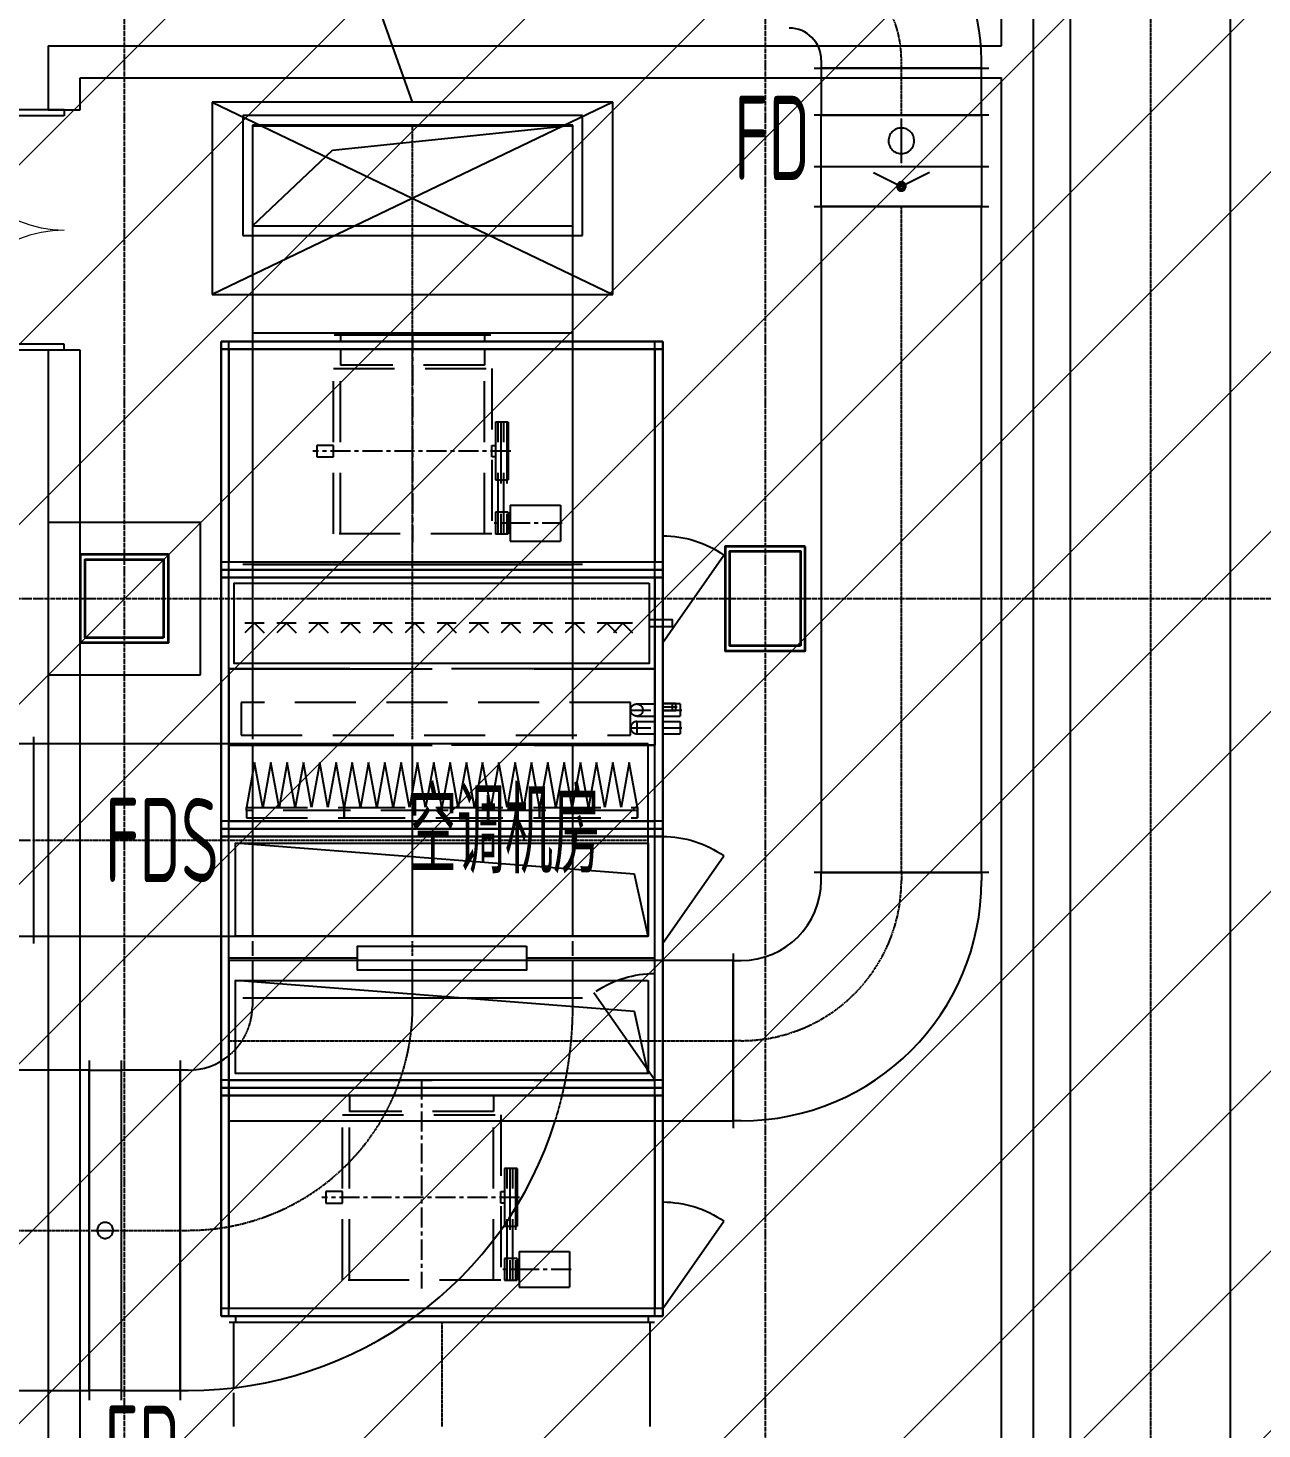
# Model space of a CAD drawing. Extents: x -20827274 to 1300756471, y -549375 to 3431892.
# Drawn here: x -67810 to -60108, y -207443 to -198699 of the extents above; entities that cross this region are included whole.
import ezdxf
from ezdxf.enums import TextEntityAlignment as Align

# ---------------------------------------------------------------- set-up
doc = ezdxf.new("R2010")
doc.units = 0
doc.header["$LTSCALE"] = 10
for name, pattern in [('CENTER', [2, 1.25, -0.25, 0.25, -0.25]), ('CENTER2', [1.125, 0.75, -0.125, 0.125, -0.125]), ('DASH', [0.35, 0.25, -0.1]), ('DASHED', [19.05, 12.7, -6.35]), ('暖附图底图$0$DASH', [0.35, 0.25, -0.1]), ('暖附图底图$0$DOTE', [2.42, 2, -0.2, 0.02, -0.2])]:
    doc.linetypes.add(name, pattern=pattern)
for name, color, linetype in [('1-zs', 3, 'Continuous'), ('1-暖通标注', 4, 'Continuous'), ('1-标注暖通', 4, 'Continuous'), ('CENTER', 7, 'Continuous'), ('centre', 7, 'Continuous'), ('DUCT-排风中心线', 5, 'CENTER2'), ('DUCT-排风法兰', 2, 'Continuous'), ('DUCT-排风管', 31, 'Continuous'), ('DUCT-排风管端线', 2, 'Continuous'), ('DUCT-排风阀门', 7, 'Continuous'), ('DUCT-送风中心线', 5, 'CENTER2'), ('DUCT-送风法兰', 2, 'Continuous'), ('DUCT-送风管', 4, 'Continuous'), ('DUCT-送风管立管', 4, 'Continuous'), ('DUCT-送风管端线', 2, 'Continuous'), ('DUCT-送风阀门', 7, 'Continuous'), ('H-DUCT-回风中心线', 5, 'CENTER2'), ('H-DUCT-回风管', 6, 'Continuous'), ('H-DUCT-排风中心线', 5, 'CENTER2'), ('H-DUCT-排风法兰', 2, 'Continuous'), ('H-DUCT-排风管', 31, 'Continuous'), ('H-DUCT-排风管端线', 2, 'Continuous'), ('H-DUCT-新风中心线', 5, 'CENTER2'), ('H-DUCT-新风法兰', 2, 'Continuous'), ('H-DUCT-新风管', 3, 'Continuous'), ('H-DUCT-新风管端线', 2, 'Continuous'), ('H-DUCT-新风阀门', 7, 'Continuous'), ('H-DUCT-送风中心线', 5, 'CENTER2'), ('H-DUCT-送风法兰', 2, 'Continuous'), ('H-DUCT-送风管', 4, 'Continuous'), ('H-EQ-静压箱', 7, 'Continuous'), ('Hvac-Hide', 8, 'DASH'), ('Object', 7, 'Continuous'), ('暖附图底图$0$1-标注暖通', 8, 'Continuous'), ('暖附图底图$0$A-COLUMN', 8, 'Continuous'), ('暖附图底图$0$A-ROOM_NAME', 8, 'Continuous'), ('暖附图底图$0$A-WALL', 8, 'Continuous'), ('暖附图底图$0$DOOR_FIRE', 8, 'Continuous'), ('暖附图底图$0$DOTE', 8, 'Continuous')]:
    doc.layers.add(name, color=color, linetype=linetype)
doc.layers.add('F-非人防区', color=105, linetype='Continuous', lineweight=15)
doc.layers.add('暖附图底图$0$钢柱', color=8, linetype='Continuous', lineweight=35)
doc.styles.add('8B2_02', font='tssdeng.shx', dxfattribs={"width": 0.6, "bigfont": 'TSSDCHN.shx'})
doc.styles.get("Standard").update_dxf_attribs({"font": 'TSSDENG.shx', "width": 0.7, "bigfont": 'TSSDCHN.shx'})
doc.styles.add('暖附图底图$0$8B2_02', font='tssdeng.shx', dxfattribs={"width": 0.6, "bigfont": 'TSSDCHN.shx'})

# ---------------------------------------------------------------- blocks, each defined once
blk = doc.blocks.new('*U115')
at = {"layer": 'centre', "color": 0, "linetype": 'CENTER', "ltscale": 10}
for p, q in [((-244.65, 2136.47), (-244.65, 1711.146)), ((-693.65, 1815.17), (-693.65, 580.83)), ((-1430, 1203), (-125.665, 1203))]:
    blk.add_line(p, q, dxfattribs=at)
at = {"layer": 'Object', "color": 0, "ltscale": 3}
for p, q in [((-1330, 2660), (0, 2660)), ((-312, 1721.146), (-177.3, 1721.146)), ((-1330, 0), (0, 0))]:
    blk.add_line(p, q, dxfattribs=at)
at = {"layer": 'Object', "color": 0, "linetype": 'DASHED', "ltscale": 10}
for p, q in [((-1330, 2660), (-1330, 0)), ((0, 2660), (0, 0))]:
    blk.add_line(p, q, dxfattribs=at)
at = {"layer": 'Object', "color": 0, "linetype": 'DASHED', "ltscale": 3}
for p, q in [((-356.9, 1812.17), (-356.9, 2126.47)), ((-356.9, 2126.47), (-132.4, 2126.47)), ((-132.4, 1812.17), (-132.4, 2126.47)), ((-873.25, 1800.17), (-873.25, 1721.146)), ((-873.25, 1800.17), (-514.05, 1800.17)), ((-873.25, 1790.292), (-177.3, 1790.292)), ((-177.3, 1772.332), (-873.25, 1772.332)), ((-873.25, 1754.372), (-177.3, 1754.372)), ((-514.05, 1721.146), (-514.05, 1800.17)), ((-356.9, 1812.17), (-132.4, 1812.17)), ((-312, 1800.17), (-312, 1721.146)), ((-312, 1800.17), (-177.3, 1800.17)), ((-177.3, 1721.146), (-177.3, 1800.17)), ((-177.3, 1736.412), (-873.25, 1736.412)), ((-873.25, 1721.146), (-514.05, 1721.146)), ((-1330, 1652), (-1230, 1652)), ((-177.3, 1652), (-1230, 1652)), ((-1230, 1652), (-1230, 754)), ((-1330, 754), (-1230, 754)), ((-177.3, 754), (-1230, 754))]:
    blk.add_line(p, q, dxfattribs=at)
for points in [[(-226.69, 1800.17), (-226.69, 1812.17), (-262.61, 1812.17), (-262.61, 1800.17)], [(-657.73, 1721.146), (-657.73, 1696.9), (-729.57, 1696.9), (-729.57, 1721.146)]]:
    blk.add_lwpolyline(points, dxfattribs=at)
for points in [[(-1210, 1696.9), (-177.3, 1696.9), (-177.3, 709.1), (-1210, 709.1)], [(-657.73, 709.1), (-729.57, 709.1), (-729.57, 605.83), (-657.73, 605.83)]]:
    blk.add_lwpolyline(points, close=True, dxfattribs=at)
at = {"layer": 'Object', "color": 1, "linetype": 'DASHED', "ltscale": 3, "text_generation_flag": 2, "width": 0.8}
blk.add_attdef('SEG_L', text='', height=160, dxfattribs=at).set_placement((-665, -248), align=Align.CENTER)
blk = doc.blocks.new('*U116')
at = {"layer": 'Object', "color": 0, "ltscale": 3}
for p, q in [((88, 2657), (88, 2)), ((48, 2617), (88, 2617)), ((48, 42), (88, 42))]:
    blk.add_line(p, q, dxfattribs=at)
blk = doc.blocks.new('*U111')
at = {"color": 0, "ltscale": 3}
blk.add_line((0, 2708), (544.7, 3089.4), dxfattribs=at)
at = {"layer": 'Object', "color": 0, "ltscale": 3}
for p, q in [((0, 2708), (665, 2708)), ((665, -48), (0, -48))]:
    blk.add_line(p, q, dxfattribs=at)
at = {"layer": 'Object', "color": 5, "ltscale": 5}
blk.add_arc((0, 2708), 665, 0, 35, dxfattribs=at)
blk = doc.blocks.new('*U112')
at = {"layer": 'Object', "color": 0, "ltscale": 3}
for p, q in [((-42, 2617), (-428.7, 2531.2)), ((-428.7, 2531.2), (-622, 42))]:
    blk.add_line(p, q, dxfattribs=at)
blk.add_lwpolyline([(-622, 2617), (-42, 2617), (-42, 42), (-622, 42)], close=True, dxfattribs=at)
blk = doc.blocks.new('*U113')
at = {"color": 0}
blk.add_line((0, 0), (-855, 0), dxfattribs=at)
blk.add_lwpolyline([(-835, 1857.5), (-685, 1857.5), (-685, 802.5), (-835, 802.5)], close=True, dxfattribs=at)
at = {"layer": 'Object', "color": 0}
for p, q in [((0, 2660), (-855, 2660)), ((-760, 2660), (-760, 1857.5)), ((-760, 802.5), (-760, 0))]:
    blk.add_line(p, q, dxfattribs=at)
at = {"layer": 'Object', "color": 0, "linetype": 'DASHED', "ltscale": 10}
blk.add_line((0, 0), (0, 2660), dxfattribs=at)
at = {"layer": 'Object', "color": 1, "text_generation_flag": 2, "width": 0.8}
blk.add_attdef('SEG_L', text='', height=160, dxfattribs=at).set_placement((-427.5, -248), align=Align.CENTER)
blk = doc.blocks.new('*U98')
at = {"color": 0, "ltscale": 3}
blk.add_line((0, 2660), (544.7, 2278.6), dxfattribs=at)
at = {"layer": 'Object', "color": 0, "ltscale": 3}
for p, q in [((0, 2660), (665, 2660)), ((665, 0), (0, 0))]:
    blk.add_line(p, q, dxfattribs=at)
at = {"layer": 'Object', "color": 5, "ltscale": 5}
blk.add_arc((0, 2660), 665, 326.52673, 360, dxfattribs=at)
blk = doc.blocks.new('*U99')
at = {"layer": 'Object', "color": 0, "ltscale": 3}
for p, q in [((-43, 2617), (-429.7, 2531.2)), ((-429.7, 2531.2), (-623, 42))]:
    blk.add_line(p, q, dxfattribs=at)
blk.add_lwpolyline([(-623, 2617), (-43, 2617), (-43, 42), (-623, 42)], close=True, dxfattribs=at)
blk = doc.blocks.new('*U100')
at = {"color": 0}
blk.add_line((0, 0), (-665, 0), dxfattribs=at)
at = {"layer": 'Object', "color": 0}
blk.add_line((0, 2660), (-665, 2660), dxfattribs=at)
at = {"layer": 'Object', "color": 0, "linetype": 'DASHED', "ltscale": 10}
blk.add_line((-665, 2660), (-665, 0), dxfattribs=at)
at = {"layer": 'Object', "color": 1, "text_generation_flag": 2, "width": 0.8}
blk.add_attdef('SEG_L', text='', height=160, dxfattribs=at).set_placement((-332.5, -248), align=Align.CENTER)
blk = doc.blocks.new('*U101')
at = {"color": 0, "ltscale": 3}
blk.add_line((0, 2708), (544.7, 3089.4), dxfattribs=at)
at = {"layer": 'Object', "color": 0, "ltscale": 3}
for p, q in [((0, 2708), (665, 2708)), ((665, -48), (0, -48))]:
    blk.add_line(p, q, dxfattribs=at)
at = {"layer": 'Object', "color": 5, "ltscale": 5}
blk.add_arc((0, 2708), 665, 0, 35, dxfattribs=at)
blk = doc.blocks.new('*U102')
at = {"layer": 'Object', "color": 0}
for p, q in [((0, 2660), (475, 2660)), ((475, 0), (0, 0))]:
    blk.add_line(p, q, dxfattribs=at)
at = {"layer": 'Object', "color": 0, "linetype": 'DASHED', "ltscale": 10}
for p, q in [((0, 0), (0, 2660)), ((475, 2660), (475, 0))]:
    blk.add_line(p, q, dxfattribs=at)
at = {"layer": 'Object', "color": 7, "linetype": 'DASHED', "ltscale": 3}
for points in [[(20, 2550), (66, 2550), (66, 1940), (20, 1940)], [(20, 2550), (66, 2550), (66, 2550), (20, 2550)], [(20, 2550), (66, 2550), (66, 2550), (20, 2550)], [(20, 1940), (66, 1940), (66, 1330), (20, 1330)], [(20, 1330), (66, 1330), (66, 720), (20, 720)], [(20, 720), (66, 720), (66, 110), (20, 110)]]:
    blk.add_lwpolyline(points, close=True, dxfattribs=at)
at = {"color": 1, "width": 0.8}
blk.add_attdef('SEG_L', text='', height=160, dxfattribs=at).set_placement((237.5, -248), align=Align.CENTER)
blk = doc.blocks.new('*U114')
at = {"color": 0, "linetype": 'DASHED', "ltscale": 3}
for p, q in [((86, 2550), (366, 2499.2)), ((366, 1990.8), (86, 1940)), ((86, 1940), (366, 1889.2)), ((366, 1380.8), (86, 1330)), ((86, 1330), (366, 1279.2)), ((366, 770.8), (86, 720)), ((86, 720), (366, 669.2)), ((366, 160.8), (86, 110))]:
    blk.add_line(p, q, dxfattribs=at)
at = {"linetype": 'DASHED', "ltscale": 3}
for p, q in [((366, 2499.2), (86, 2448.3)), ((86, 2448.3), (366, 2397.5)), ((366, 2397.5), (86, 2346.7)), ((86, 2346.7), (366, 2295.8)), ((366, 2295.8), (86, 2245)), ((86, 2245), (366, 2194.2)), ((366, 2194.2), (86, 2143.3)), ((58.3, 2155.1), (58.3, 2155.1)), ((86, 2143.3), (366, 2092.5)), ((366, 2092.5), (86, 2041.7)), ((86, 2041.7), (366, 1990.8)), ((366, 1889.2), (86, 1838.3)), ((86, 1838.3), (366, 1787.5)), ((366, 1787.5), (86, 1736.7)), ((86, 1736.7), (366, 1685.8)), ((366, 1685.8), (86, 1635)), ((86, 1635), (366, 1584.2)), ((366, 1584.2), (86, 1533.3)), ((86, 1533.3), (366, 1482.5)), ((366, 1482.5), (86, 1431.7)), ((86, 1431.7), (366, 1380.8)), ((366, 1279.2), (86, 1228.3)), ((86, 1228.3), (366, 1177.5)), ((366, 1177.5), (86, 1126.7)), ((86, 1126.7), (366, 1075.8)), ((366, 1075.8), (86, 1025)), ((86, 1025), (366, 974.2)), ((366, 974.2), (86, 923.3)), ((86, 923.3), (366, 872.5)), ((366, 872.5), (86, 821.7)), ((86, 821.7), (366, 770.8)), ((366, 669.2), (86, 618.3)), ((86, 618.3), (366, 567.5)), ((366, 567.5), (86, 516.7)), ((86, 516.7), (366, 465.8)), ((366, 465.8), (86, 415)), ((86, 415), (366, 364.2)), ((366, 364.2), (86, 313.3)), ((86, 313.3), (366, 262.5)), ((366, 262.5), (86, 211.7)), ((86, 211.7), (366, 160.8))]:
    blk.add_line(p, q, dxfattribs=at)
at = {"layer": 'Object', "color": 0}
for p, q in [((0, 2660), (475, 2660)), ((475, 0), (0, 0))]:
    blk.add_line(p, q, dxfattribs=at)
at = {"layer": 'Object', "color": 0, "linetype": 'DASHED', "ltscale": 10}
for p, q in [((0, 0), (0, 2660)), ((475, 2660), (475, 0))]:
    blk.add_line(p, q, dxfattribs=at)
at = {"layer": 'Object', "color": 7, "linetype": 'DASHED', "ltscale": 3}
for points in [[(86, 2550), (66, 2550), (66, 1940), (86, 1940)], [(86, 1940), (66, 1940), (66, 1330), (86, 1330)], [(86, 1330), (66, 1330), (66, 720), (86, 720)], [(86, 720), (66, 720), (66, 110), (86, 110)]]:
    blk.add_lwpolyline(points, close=True, dxfattribs=at)
at = {"color": 1, "width": 0.8}
blk.add_attdef('SEG_L', text='', height=160, dxfattribs=at).set_placement((237.5, -248), align=Align.CENTER)
blk = doc.blocks.new('*U103')
at = {"color": 0}
blk.add_line((-475, 2660), (0, 2660), dxfattribs=at)
at = {"layer": 'CENTER', "color": 0, "linetype": 'CENTER', "ltscale": 10}
for p, q in [((-218.5, 2708), (-218.5, 2828)), ((-108.5, 2708), (-108.5, 2828)), ((-237.5, 2798), (-237.5, 2708)), ((-218.5, 2508), (-218.5, 2660)), ((-108.5, 2508), (-108.5, 2660))]:
    blk.add_line(p, q, dxfattribs=at)
at = {"layer": 'Object', "color": 0}
for p, q in [((-256.5, 2818), (-180.5, 2818)), ((-180.5, 2708), (-180.5, 2818)), ((-146.5, 2818), (-70.5, 2818)), ((-146.5, 2708), (-146.5, 2818)), ((-70.5, 2708), (-70.5, 2818)), ((-146.5, 2546), (-70.5, 2546)), ((-475, 0), (0, 0))]:
    blk.add_line(p, q, dxfattribs=at)
at = {"layer": 'Object', "color": 0, "ltscale": 3}
for p, q in [((-256.5, 2818), (-256.5, 2708)), ((-261.5, 2768), (-213.5, 2768))]:
    blk.add_line(p, q, dxfattribs=at)
at = {"layer": 'Object', "color": 0, "linetype": 'DASHED', "ltscale": 10}
for p, q in [((-475, 0), (-475, 2660)), ((0, 0), (0, 2660))]:
    blk.add_line(p, q, dxfattribs=at)
at = {"layer": 'Object', "color": 0, "linetype": 'DASHED', "ltscale": 3}
for p, q in [((-256.5, 2546), (-256.5, 2660)), ((-180.5, 2546), (-180.5, 2660)), ((-146.5, 2546), (-146.5, 2660)), ((-70.5, 2546), (-70.5, 2660))]:
    blk.add_line(p, q, dxfattribs=at)
at = {"layer": 'Object', "color": 0, "ltscale": 3}
blk.add_lwpolyline([(-261.5, 2788), (-213.5, 2788), (-213.5, 2708), (-261.5, 2708)], close=True, dxfattribs=at)
at = {"layer": 'Object', "color": 0, "linetype": 'DASHED', "ltscale": 3}
blk.add_lwpolyline([(-265, 77), (-62, 77), (-62, 2508), (-265, 2508)], close=True, dxfattribs=at)
blk.add_circle((-218.5, 2546), 38, dxfattribs=at)
blk.add_arc((-108.5, 2546), 38, 180, 360, dxfattribs=at)
blk = doc.blocks.new('*U104')
at = {"linetype": 'DASHED', "ltscale": 3}
for p, q in [((-285, 2460), (-225, 2520)), ((-285, 2460), (-225, 2400)), ((-285, 2360), (-225, 2420)), ((-285, 2360), (-225, 2300)), ((-285, 2160), (-225, 2220)), ((-285, 2160), (-225, 2100)), ((-285, 1960), (-225, 2020)), ((-285, 1960), (-225, 1900)), ((-285, 1760), (-225, 1820)), ((-285, 1760), (-225, 1700)), ((-285, 1560), (-225, 1620)), ((-285, 1560), (-225, 1500)), ((-285, 1360), (-225, 1420)), ((-285, 1360), (-225, 1300)), ((-285, 1160), (-225, 1220)), ((-285, 1160), (-225, 1100)), ((-285, 960), (-225, 1020)), ((-285, 960), (-225, 900)), ((-285, 760), (-225, 820)), ((-285, 760), (-225, 700)), ((-285, 560), (-225, 620)), ((-285, 560), (-225, 500)), ((-285, 360), (-225, 420)), ((-285, 360), (-225, 300)), ((-285, 160), (-225, 220)), ((-285, 160), (-225, 100))]:
    blk.add_line(p, q, dxfattribs=at)
at = {"color": 0}
for p, q in [((-285, 2520), (-285, 2400)), ((-285, 2420), (-285, 2300)), ((-285, 2220), (-285, 2100)), ((-285, 2020), (-285, 1900)), ((-285, 1820), (-285, 1700)), ((-285, 1620), (-285, 1500)), ((-285, 1420), (-285, 1300)), ((-285, 1220), (-285, 1100)), ((-285, 1020), (-285, 900)), ((-285, 820), (-285, 700)), ((-285, 620), (-285, 500)), ((-285, 420), (-285, 300)), ((-285, 220), (-285, 100))]:
    blk.add_line(p, q, dxfattribs=at)
for points in [[(-264, 2733.5), (-264, 2769), (-306, 2769), (-306, 2733.5)], [(-306, 2733.5), (-306, 2624.5), (-264, 2624.5), (-264, 2733.5)]]:
    blk.add_lwpolyline(points, dxfattribs=at)
blk.add_lwpolyline([(-536, 2624.5), (-34, 2624.5), (-34, 32.5), (-536, 32.5)], close=True, dxfattribs=at)
at = {"layer": 'Object', "color": 0}
for p, q in [((-570, 2660), (0, 2660)), ((0, 0), (-570, 0))]:
    blk.add_line(p, q, dxfattribs=at)
at = {"layer": 'Object', "color": 0, "linetype": 'DASHED', "ltscale": 10}
for p, q in [((-570, 0), (-570, 2660)), ((0, 2660), (0, 0))]:
    blk.add_line(p, q, dxfattribs=at)
at = {"layer": 'Object', "color": 1, "text_generation_flag": 2, "width": 0.8}
blk.add_attdef('SEG_L', text='', height=160, dxfattribs=at).set_placement((-285, -248), align=Align.CENTER)
blk = doc.blocks.new('*U105')
at = {"layer": 'centre', "color": 0, "linetype": 'CENTER', "ltscale": 10}
for p, q in [((-244.65, 2080.47), (-244.65, 1655.146)), ((-693.65, 1759.17), (-693.65, 524.83)), ((-1430, 1147), (-125.665, 1147))]:
    blk.add_line(p, q, dxfattribs=at)
at = {"layer": 'Object', "color": 0, "ltscale": 3}
for p, q in [((-1330, 2660), (0, 2660)), ((-312, 1665.146), (-177.3, 1665.146)), ((-1418, 1636), (-1418, 658)), ((-1418, 1596), (-1378, 1596)), ((-1418, 698), (-1378, 698)), ((-1330, 0), (0, 0))]:
    blk.add_line(p, q, dxfattribs=at)
at = {"layer": 'Object', "color": 0, "linetype": 'DASHED', "ltscale": 10}
for p, q in [((-1330, 2660), (-1330, 0)), ((0, 2660), (0, 0))]:
    blk.add_line(p, q, dxfattribs=at)
at = {"layer": 'Object', "color": 0, "linetype": 'DASHED', "ltscale": 3}
for p, q in [((-356.9, 1756.17), (-356.9, 2070.47)), ((-356.9, 2070.47), (-132.4, 2070.47)), ((-132.4, 1756.17), (-132.4, 2070.47)), ((-356.9, 1756.17), (-132.4, 1756.17)), ((-873.25, 1744.17), (-873.25, 1665.146)), ((-873.25, 1744.17), (-514.05, 1744.17)), ((-873.25, 1734.292), (-177.3, 1734.292)), ((-177.3, 1716.332), (-873.25, 1716.332)), ((-873.25, 1698.372), (-177.3, 1698.372)), ((-177.3, 1680.412), (-873.25, 1680.412)), ((-873.25, 1665.146), (-514.05, 1665.146)), ((-514.05, 1665.146), (-514.05, 1744.17)), ((-312, 1744.17), (-312, 1665.146)), ((-312, 1744.17), (-177.3, 1744.17)), ((-177.3, 1665.146), (-177.3, 1744.17)), ((-1330, 1596), (-1230, 1596)), ((-177.3, 1596), (-1230, 1596)), ((-1230, 1596), (-1230, 698)), ((-1330, 698), (-1230, 698)), ((-177.3, 698), (-1230, 698))]:
    blk.add_line(p, q, dxfattribs=at)
for points in [[(-226.69, 1744.17), (-226.69, 1756.17), (-262.61, 1756.17), (-262.61, 1744.17)], [(-657.73, 1665.146), (-657.73, 1640.9), (-729.57, 1640.9), (-729.57, 1665.146)]]:
    blk.add_lwpolyline(points, dxfattribs=at)
for points in [[(-1210, 1640.9), (-177.3, 1640.9), (-177.3, 653.1), (-1210, 653.1)], [(-657.73, 653.1), (-729.57, 653.1), (-729.57, 549.83), (-657.73, 549.83)]]:
    blk.add_lwpolyline(points, close=True, dxfattribs=at)
at = {"layer": 'Object', "color": 1, "linetype": 'DASHED', "ltscale": 3, "text_generation_flag": 2, "width": 0.8}
blk.add_attdef('SEG_L', text='', height=160, dxfattribs=at).set_placement((-665, -248), align=Align.CENTER)
blk = doc.blocks.new('*U106')
at = {"color": 0, "ltscale": 3}
blk.add_line((0, 2708), (544.7, 3089.4), dxfattribs=at)
at = {"layer": 'Object', "color": 0, "ltscale": 3}
for p, q in [((0, 2708), (665, 2708)), ((665, -48), (0, -48))]:
    blk.add_line(p, q, dxfattribs=at)
at = {"layer": 'Object', "color": 5, "ltscale": 5}
blk.add_arc((0, 2708), 665, 0, 35, dxfattribs=at)
blk = doc.blocks.new('*U107')
for p, q in [((-48, 2708), (-48, -48)), ((1378, 2708), (-48, 2708)), ((-48, 2708), (1378, 2708)), ((-48, -48), (-48, 2708)), ((-48, 2660), (1378, 2660)), ((-48, 2660), (1378, 2660)), ((0, 2708), (0, -48)), ((0, 2708), (0, -48)), ((1330, 2708), (1330, -48)), ((1330, -48), (1330, 2708)), ((1378, -48), (1378, 2708)), ((1378, 2708), (1378, -48)), ((-48, 0), (1378, 0)), ((-48, 0), (1378, 0)), ((-48, -48), (1378, -48)), ((1378, -48), (-48, -48))]:
    blk.add_line(p, q)
blk = doc.blocks.new('*U108')
for p, q in [((-48, 2708), (-48, -48)), ((1568, 2708), (-48, 2708)), ((-48, 2708), (1568, 2708)), ((-48, -48), (-48, 2708)), ((-48, 2660), (1568, 2660)), ((-48, 2660), (1568, 2660)), ((0, 2708), (0, -48)), ((0, 2708), (0, -48)), ((1520, 2708), (1520, -48)), ((1520, -48), (1520, 2708)), ((1568, -48), (1568, 2708)), ((1568, 2708), (1568, -48)), ((-48, 0), (1568, 0)), ((-48, 0), (1568, 0)), ((-48, -48), (1568, -48)), ((1568, -48), (-48, -48))]:
    blk.add_line(p, q)
blk = doc.blocks.new('*U109')
for p, q in [((-48, 2708), (-48, -48)), ((1568, 2708), (-48, 2708)), ((-48, 2708), (1568, 2708)), ((-48, -48), (-48, 2708)), ((-48, 2660), (1568, 2660)), ((-48, 2660), (1568, 2660)), ((0, 2708), (0, -48)), ((0, 2708), (0, -48)), ((1520, 2708), (1520, -48)), ((1520, -48), (1520, 2708)), ((1568, -48), (1568, 2708)), ((1568, 2708), (1568, -48)), ((-48, 0), (1568, 0)), ((-48, 0), (1568, 0)), ((-48, -48), (1568, -48)), ((1568, -48), (-48, -48))]:
    blk.add_line(p, q)
blk = doc.blocks.new('*U110')
for p, q in [((-48, 2708), (-48, -48)), ((1378, 2708), (-48, 2708)), ((-48, 2708), (1378, 2708)), ((-48, -48), (-48, 2708)), ((-48, 2660), (1378, 2660)), ((-48, 2660), (1378, 2660)), ((0, 2708), (0, -48)), ((0, 2708), (0, -48)), ((1330, 2708), (1330, -48)), ((1330, -48), (1330, 2708)), ((1378, -48), (1378, 2708)), ((1378, 2708), (1378, -48)), ((-48, 0), (1378, 0)), ((-48, 0), (1378, 0)), ((-48, -48), (1378, -48)), ((1378, -48), (-48, -48))]:
    blk.add_line(p, q)
blk = doc.blocks.new('暖附图底图$0$A$C00330F2E')
at = {"layer": '暖附图底图$0$A-COLUMN'}
for p, q in [((5325, -26850), (4375, -26850)), ((4375, -26850), (4375, -27800)), ((5325, -27800), (5325, -26850)), ((4375, -27800), (5325, -27800))]:
    blk.add_line(p, q, dxfattribs=at)
at = {"layer": '暖附图底图$0$钢柱', "color": 4, "lineweight": 35}
for points in [[(9100, -27000), (8600, -27000), (8600, -27650), (9100, -27650)], [(5125, -27050), (4575, -27050), (4575, -27600), (5125, -27600)], [(5095, -27570), (4605, -27570), (4605, -27080), (5095, -27080)], [(9070, -27620), (8630, -27620), (8630, -27030), (9070, -27030)]]:
    blk.add_lwpolyline(points, close=True, dxfattribs=at)
blk = doc.blocks.new('暖附图底图$0$$DorLib2D$00000002')
for p, q in [((-0.5, 0), (-0.5, 0.4875)), ((-0.475, 0.4875), (-0.5, 0.4875)), ((-0.475, 0), (-0.475, 0.4875)), ((0.475, 0), (0.475, 0.4875)), ((0.475, 0.4875), (0.5, 0.4875)), ((0.5, 0), (0.5, 0.4875)), ((-0.5, 0), (-0.475, 0)), ((0.5, 0), (0.475, 0))]:
    blk.add_line(p, q)
at = {"lineweight": 13}
for centre, start, end in [((-0.4875, 0), 0, 88.53072), ((0.4875, 0), 91.46928, 180)]:
    blk.add_arc(centre, 0.4875, start, end, dxfattribs=at)
blk = doc.blocks.new('暖附图底图$0$AFSFCS')
at = {"layer": '暖附图底图$0$A-WALL'}
for p, q in [((-61733.6, -198810.4), (-61733.6, -196260.4)), ((-61533.6, -198910.4), (-61533.6, -196360.4)), ((-67683.6, -198810.4), (-67683.6, -199210.4)), ((-67683.6, -198810.4), (-61733.6, -198810.4)), ((-61533.6, -208485.4), (-61533.6, -198910.4)), ((-67483.6, -199210.4), (-67483.6, -199010.4)), ((-67483.6, -199010.4), (-61733.6, -199010.4)), ((-61733.6, -208285.4), (-61733.6, -199010.4)), ((-67683.6, -199210.4), (-67483.6, -199210.4)), ((-67483.6, -200710.4), (-67683.6, -200710.4)), ((-67683.6, -200710.4), (-67683.6, -208385.4)), ((-67483.6, -208285.4), (-67483.6, -200710.4))]:
    blk.add_line(p, q, dxfattribs=at)
at = {"layer": '暖附图底图$0$DOTE', "color": 16, "linetype": '暖附图底图$0$DOTE', "ltscale": 1.5}
for p, q in [((-67208.6, -155629.3), (-67208.6, -385768.2)), ((-63208.6, -155629.3), (-63208.6, -385768.2)), ((-113117.3, -202260.4), (10791.4, -202260.4))]:
    blk.add_line(p, q, dxfattribs=at)
blk.add_blockref('暖附图底图$0$A$C00330F2E', (-72058.6, -174935.4))
at = {"layer": '暖附图底图$0$DOOR_FIRE', "xscale": -1500, "yscale": -1500, "zscale": 200, "rotation": 270}
blk.add_blockref('暖附图底图$0$$DorLib2D$00000002', (-67583.6, -199960.4), dxfattribs=at)
at = {"layer": '暖附图底图$0$A-ROOM_NAME', "style": '暖附图底图$0$8B2_02', "width": 0.6}
blk.add_text('空调机房', height=525, dxfattribs=at).set_placement((-65431.6, -203976.3))
blk = doc.blocks.new('暖附图底图')
at = {"layer": '暖附图底图$0$1-标注暖通', "linetype": '暖附图底图$0$DASH'}
blk.add_blockref('暖附图底图$0$AFSFCS', (500000, 0), dxfattribs=at)

msp = doc.modelspace()

# ---------------------------------------------------------------- hatches: boundary and pattern name
at = {"layer": 'F-非人防区'}
h = msp.add_hatch(dxfattribs=at)
h.set_pattern_fill('ANSI31', color=8, scale=500)
h.set_pattern_definition([(45, (-67108.6, 126739.6), (-561.266, 561.266), [])])
edge = h.paths.add_edge_path()
edge.add_line((26041.4, -160910.4), (26041.4, -174910.4))
edge.add_line((26041.4, -174910.4), (44466.4, -174910.4))
edge.add_line((44466.4, -174910.4), (44466.4, -230535.4))
edge.add_line((44466.4, -230535.4), (29591.4, -230535.4))
edge.add_line((29591.4, -230535.4), (29591.4, -228585.4))
edge.add_line((29591.4, -228585.4), (32466.4, -228585.4))
edge.add_line((32466.4, -228585.4), (32466.4, -223185.4))
edge.add_line((32466.4, -223185.4), (6116.4, -223185.4))
edge.add_line((6116.4, -223185.4), (6116.4, -236210.4))
edge.add_line((6116.4, -236210.4), (5916.4, -236210.4))
edge.add_line((5916.4, -236210.4), (5921.1, -289912.2))
edge.add_line((5921.1, -289912.2), (35191.4, -289912.2))
edge.add_line((35191.4, -289912.2), (35191.4, -296310.4))
edge.add_line((35191.4, -296310.4), (35041.4, -296310.4))
edge.add_line((35041.4, -296310.4), (35041.4, -296910.4))
edge.add_line((35041.4, -296910.4), (35641.4, -296910.4))
edge.add_line((35641.4, -296910.4), (44736.4, -305099.6))
edge.add_line((44736.4, -305099.6), (22456.5, -329844))
edge.add_line((22456.5, -329844), (22456.5, -340006.4))
edge.add_line((22456.5, -340006.4), (-13248.1, -379660.4))
edge.add_line((-13248.1, -379660.4), (-90108.6, -379660.4))
edge.add_line((-90108.6, -379660.4), (-90108.6, -373660.4))
edge.add_line((-90108.6, -373660.4), (-91358.6, -373660.4))
edge.add_arc((-91358.6, -361660.4), 12000, 180, 270, ccw=False)
edge.add_line((-103358.6, -361660.4), (-103358.6, -333450.4))
edge.add_line((-103358.6, -333450.4), (-95358.6, -333436.6))
edge.add_line((-95358.6, -333436.6), (-95358.6, -160610.4))
edge.add_line((-95358.6, -160610.4), (-86333.4, -160610.4))
edge.add_line((-86333.4, -160610.4), (-86333.6, -149790))
edge.add_line((-86333.6, -149790), (-73433.4, -149790))
edge.add_line((-73433.4, -149790), (-73433.4, -160610.4))
edge.add_line((-73433.4, -160610.4), (26041.4, -160910.4))

# ---------------------------------------------------------------- linework, layer by layer
at = {"layer": '1-暖通标注', "color": 2}
msp.add_line((-65409.4, -199162.6), (-66555.7, -195930.1), dxfattribs=at)
at = {"layer": 'DUCT-排风中心线'}
msp.add_line((-60804.4, -196076.5), (-60804.4, -208492.8), dxfattribs=at)
at = {"layer": 'DUCT-排风法兰'}
for p, q in [((-62903.6, -198949.3), (-61813.6, -198949.3)), ((-61813.6, -199242.9), (-62903.6, -199242.9)), ((-62903.6, -199563.1), (-61813.6, -199563.1)), ((-62903.6, -199813.3), (-61813.6, -199813.3))]:
    msp.add_line(p, q, dxfattribs=at)
at = {"layer": 'DUCT-排风法兰', "color": 18, "true_color": 0x000000}
for p in [(-62358.6, -198949.2, 6000), (-62358.6, -198949.4, 6000), (-62358.6, -199242.8, 6000), (-62358.6, -199243, 6000), (-62358.6, -199563, 6000), (-62358.6, -199563.2, 6000), (-62358.6, -199813.2, 6000), (-62358.6, -199813.4, 6000)]:
    msp.add_point(p, dxfattribs=at)
at = {"layer": 'DUCT-排风管'}
for p, q in [((-61304.4, -196076.5), (-61304.4, -208492.8)), ((-60304.4, -208492.8), (-60304.4, -196076.5))]:
    msp.add_line(p, q, dxfattribs=at)
at = {"layer": 'DUCT-排风管端线'}
for p, q in [((-62858.6, -199243), (-61858.6, -199243)), ((-62858.6, -199563), (-61858.6, -199563))]:
    msp.add_line(p, q, dxfattribs=at)
at = {"layer": 'DUCT-排风阀门'}
for p, q in [((-62358.6, -199543), (-62358.6, -199263)), ((-62425.8, -199359.6), (-62429.8, -199366.5)), ((-62421.2, -199353.2), (-62425.8, -199359.6)), ((-62415.9, -199347.2), (-62421.2, -199353.2)), ((-62410, -199341.8), (-62415.9, -199347.2)), ((-62403.7, -199336.9), (-62410, -199341.8)), ((-62396.9, -199332.8), (-62403.7, -199336.9)), ((-62389.7, -199329.3), (-62396.9, -199332.8)), ((-62382.2, -199326.6), (-62389.7, -199329.3)), ((-62374.5, -199324.6), (-62382.2, -199326.6)), ((-62366.6, -199323.4), (-62374.5, -199324.6)), ((-62358.6, -199323), (-62366.6, -199323.4)), ((-62350.6, -199323.4), (-62358.6, -199323)), ((-62342.8, -199324.6), (-62350.6, -199323.4)), ((-62335, -199326.6), (-62342.8, -199324.6)), ((-62327.5, -199329.3), (-62335, -199326.6)), ((-62320.4, -199332.8), (-62327.5, -199329.3)), ((-62313.5, -199336.9), (-62320.4, -199332.8)), ((-62307.2, -199341.8), (-62313.5, -199336.9)), ((-62301.3, -199347.2), (-62307.2, -199341.8)), ((-62296.1, -199353.2), (-62301.3, -199347.2)), ((-62291.4, -199359.6), (-62296.1, -199353.2)), ((-62287.4, -199366.5), (-62291.4, -199359.6)), ((-62438.4, -199397.1), (-62438.6, -199405)), ((-62438.6, -199405), (-62438, -199413)), ((-62437.4, -199389.1), (-62438.4, -199397.1)), ((-62438, -199413), (-62436.6, -199420.8)), ((-62435.6, -199381.4), (-62437.4, -199389.1)), ((-62436.6, -199420.8), (-62434.4, -199428.5)), ((-62433.1, -199373.8), (-62435.6, -199381.4)), ((-62434.4, -199428.5), (-62431.5, -199435.9)), ((-62429.8, -199366.5), (-62433.1, -199373.8)), ((-62431.5, -199435.9), (-62427.9, -199443)), ((-62427.9, -199443), (-62423.6, -199449.7)), ((-62423.6, -199449.7), (-62418.6, -199456)), ((-62298.6, -199456), (-62293.7, -199449.7)), ((-62293.7, -199449.7), (-62289.3, -199443)), ((-62289.3, -199443), (-62285.7, -199435.9)), ((-62284.1, -199373.8), (-62287.4, -199366.5)), ((-62285.7, -199435.9), (-62282.8, -199428.5)), ((-62281.6, -199381.4), (-62284.1, -199373.8)), ((-62282.8, -199428.5), (-62280.6, -199420.8)), ((-62279.8, -199389.1), (-62281.6, -199381.4)), ((-62280.6, -199420.8), (-62279.2, -199413)), ((-62278.8, -199397.1), (-62279.8, -199389.1)), ((-62279.2, -199413), (-62278.6, -199405)), ((-62278.6, -199405), (-62278.8, -199397.1)), ((-62418.6, -199456), (-62413, -199461.7)), ((-62413, -199461.7), (-62406.9, -199466.8)), ((-62406.9, -199466.8), (-62400.3, -199471.3)), ((-62400.3, -199471.3), (-62393.3, -199475.1)), ((-62393.3, -199475.1), (-62386, -199478.2)), ((-62386, -199478.2), (-62378.4, -199480.6)), ((-62378.4, -199480.6), (-62370.5, -199482.1)), ((-62370.5, -199482.1), (-62362.6, -199482.9)), ((-62362.6, -199482.9), (-62354.6, -199482.9)), ((-62354.6, -199482.9), (-62346.7, -199482.1)), ((-62346.7, -199482.1), (-62338.9, -199480.6)), ((-62338.9, -199480.6), (-62331.3, -199478.2)), ((-62331.3, -199478.2), (-62323.9, -199475.1)), ((-62323.9, -199475.1), (-62316.9, -199471.3)), ((-62316.9, -199471.3), (-62310.3, -199466.8)), ((-62310.3, -199466.8), (-62304.2, -199461.7)), ((-62304.2, -199461.7), (-62298.6, -199456)), ((-62533.6, -199600.7), (-62358.6, -199688.2)), ((-62183.6, -199600.7), (-62358.6, -199688.2)), ((-62385.7, -199682.4), (-62386.3, -199687.1)), ((-62386.3, -199687.1), (-62386.1, -199691.8)), ((-62386.1, -199691.8), (-62385.1, -199696.3)), ((-62384.3, -199677.9), (-62385.7, -199682.4)), ((-62385.1, -199696.3), (-62383.3, -199700.7)), ((-62382.2, -199673.7), (-62384.3, -199677.9)), ((-62383.3, -199700.7), (-62380.9, -199704.7)), ((-62379.4, -199669.9), (-62382.2, -199673.7)), ((-62380.9, -199704.7), (-62377.8, -199708.2)), ((-62376, -199666.7), (-62379.4, -199669.9)), ((-62377.8, -199708.2), (-62374.1, -199711.2)), ((-62376.8, -199683.8), (-62377.3, -199687.3)), ((-62377.3, -199687.3), (-62377.2, -199690.9)), ((-62377.2, -199690.9), (-62376.3, -199694.4)), ((-62375.7, -199680.4), (-62376.8, -199683.8)), ((-62376.3, -199694.4), (-62374.9, -199697.6)), ((-62372.1, -199664.1), (-62376, -199666.7)), ((-62373.9, -199677.4), (-62375.7, -199680.4)), ((-62374.9, -199697.6), (-62372.8, -199700.5)), ((-62374.1, -199711.2), (-62370, -199713.5)), ((-62371.6, -199674.7), (-62373.9, -199677.4)), ((-62372.8, -199700.5), (-62370.2, -199703)), ((-62367.8, -199662.1), (-62372.1, -199664.1)), ((-62371.7, -199685.1), (-62372, -199687.6)), ((-62372, -199687.6), (-62371.9, -199690.1)), ((-62371.9, -199690.1), (-62371.3, -199692.6)), ((-62370.8, -199682.7), (-62371.7, -199685.1)), ((-62368.8, -199672.5), (-62371.6, -199674.7)), ((-62371.3, -199692.6), (-62370.2, -199694.9)), ((-62369.5, -199680.5), (-62370.8, -199682.7)), ((-62370.2, -199694.9), (-62368.8, -199697)), ((-62370.2, -199703), (-62367.2, -199704.9)), ((-62370, -199713.5), (-62365.6, -199715)), ((-62367.9, -199678.5), (-62369.5, -199680.5)), ((-62365.6, -199670.8), (-62368.8, -199672.5)), ((-62368.8, -199697), (-62366.9, -199698.8)), ((-62365.9, -199677), (-62367.9, -199678.5)), ((-62363.3, -199660.9), (-62367.8, -199662.1)), ((-62367.2, -199704.9), (-62363.9, -199706.2)), ((-62366.9, -199698.8), (-62364.8, -199700.2)), ((-62363.6, -199675.8), (-62365.9, -199677)), ((-62362.2, -199669.8), (-62365.6, -199670.8)), ((-62364.8, -199700.2), (-62362.4, -199701.1)), ((-62363.9, -199706.2), (-62360.4, -199706.9)), ((-62361.2, -199675.1), (-62363.6, -199675.8)), ((-62358.6, -199660.5), (-62363.3, -199660.9)), ((-62362.4, -199701.1), (-62359.9, -199701.6)), ((-62358.6, -199669.5), (-62362.2, -199669.8)), ((-62358.6, -199674.8), (-62361.2, -199675.1)), ((-62360.4, -199706.9), (-62356.8, -199706.9)), ((-62359.9, -199701.6), (-62357.3, -199701.6)), ((-62353.9, -199660.9), (-62358.6, -199660.5)), ((-62355.1, -199669.8), (-62358.6, -199669.5)), ((-62356.1, -199675.1), (-62358.6, -199674.8)), ((-62357.3, -199701.6), (-62354.8, -199701.1)), ((-62356.8, -199706.9), (-62353.3, -199706.2)), ((-62353.6, -199675.8), (-62356.1, -199675.1)), ((-62351.6, -199670.8), (-62355.1, -199669.8)), ((-62354.8, -199701.1), (-62352.5, -199700.2)), ((-62349.4, -199662.1), (-62353.9, -199660.9)), ((-62351.4, -199677), (-62353.6, -199675.8)), ((-62353.3, -199706.2), (-62350, -199704.9)), ((-62352.5, -199700.2), (-62350.3, -199698.8)), ((-62348.5, -199672.5), (-62351.6, -199670.8)), ((-62351.6, -199715), (-62347.2, -199713.5)), ((-62349.4, -199678.5), (-62351.4, -199677)), ((-62350.3, -199698.8), (-62348.5, -199697)), ((-62350, -199704.9), (-62347, -199703)), ((-62345.1, -199664.1), (-62349.4, -199662.1)), ((-62347.7, -199680.5), (-62349.4, -199678.5)), ((-62345.7, -199674.7), (-62348.5, -199672.5)), ((-62348.5, -199697), (-62347, -199694.9)), ((-62346.4, -199682.7), (-62347.7, -199680.5)), ((-62347.2, -199713.5), (-62343.1, -199711.2)), ((-62347, -199694.9), (-62345.9, -199692.6)), ((-62347, -199703), (-62344.4, -199700.5)), ((-62345.6, -199685.1), (-62346.4, -199682.7)), ((-62345.9, -199692.6), (-62345.3, -199690.1)), ((-62343.3, -199677.4), (-62345.7, -199674.7)), ((-62345.2, -199687.6), (-62345.6, -199685.1)), ((-62345.3, -199690.1), (-62345.2, -199687.6)), ((-62341.2, -199666.7), (-62345.1, -199664.1)), ((-62344.4, -199700.5), (-62342.4, -199697.6)), ((-62341.6, -199680.4), (-62343.3, -199677.4)), ((-62343.1, -199711.2), (-62339.4, -199708.2)), ((-62342.4, -199697.6), (-62340.9, -199694.4)), ((-62340.4, -199683.8), (-62341.6, -199680.4)), ((-62337.8, -199669.9), (-62341.2, -199666.7)), ((-62340.9, -199694.4), (-62340, -199690.9)), ((-62339.9, -199687.3), (-62340.4, -199683.8)), ((-62340, -199690.9), (-62339.9, -199687.3)), ((-62339.4, -199708.2), (-62336.3, -199704.7)), ((-62335, -199673.7), (-62337.8, -199669.9)), ((-62336.3, -199704.7), (-62333.9, -199700.7)), ((-62332.9, -199677.9), (-62335, -199673.7)), ((-62333.9, -199700.7), (-62332.1, -199696.3)), ((-62331.5, -199682.4), (-62332.9, -199677.9)), ((-62332.1, -199696.3), (-62331.1, -199691.8)), ((-62330.9, -199687.1), (-62331.5, -199682.4)), ((-62331.1, -199691.8), (-62330.9, -199687.1)), ((-62365.6, -199715), (-62361, -199715.8)), ((-62361, -199715.8), (-62356.3, -199715.8)), ((-62356.3, -199715.8), (-62351.6, -199715))]:
    msp.add_line(p, q, dxfattribs=at)
at = {"layer": 'DUCT-送风中心线'}
for p, q in [((-65409.4, -203137.5), (-65409.4, -199312.7)), ((-65409.4, -204489.8), (-65409.4, -204397.5)), ((-69483.6, -206203.4), (-67428.5, -206203.4)), ((-67228.1, -206203.4), (-66859.6, -206203.4)), ((-66859.4, -206203.4), (-66809.4, -206203.4))]:
    msp.add_line(p, q, dxfattribs=at)
msp.add_arc((-66809.4, -204803.4), 1400, 270, 329.21992, dxfattribs=at)
at = {"layer": 'DUCT-送风法兰'}
for p, q in [((-66469.4, -199244.8), (-66469.4, -199994.8)), ((-64349.4, -199244.8), (-66469.4, -199244.8)), ((-64349.4, -199994.8), (-64349.4, -199244.8)), ((-66469.4, -199994.8), (-66409.4, -199994.8)), ((-64409.4, -199994.8), (-64349.4, -199994.8)), ((-64349.4, -204753.3), (-66469.4, -204753.3)), ((-67428.4, -205143.4), (-67428.4, -207263.4)), ((-67228.2, -205143.4), (-67228.2, -207263.4)), ((-66859.5, -205143.4), (-66859.5, -207263.4))]:
    msp.add_line(p, q, dxfattribs=at)
at = {"layer": 'DUCT-送风法兰', "color": 18, "true_color": 0x000000}
for p in [(-65409.4, -199619.8, -0.1), (-65409.4, -199619.8, 0.1), (-65409.4, -204753.2, 4410), (-65409.4, -204753.4, 4410), (-67428.5, -206203.4, 4410), (-67428.3, -206203.4, 4410), (-67228.3, -206203.4, 4410), (-67228.1, -206203.4, 4410), (-66859.6, -206203.4, 4410), (-66859.4, -206203.4, 4410)]:
    msp.add_point(p, dxfattribs=at)
at = {"layer": 'DUCT-送风管'}
for p, q in [((-64409.4, -199312.7), (-66409.4, -199312.7)), ((-66409.4, -199312.7), (-66409.4, -203137.5)), ((-64409.4, -203137.5), (-64409.4, -199312.7)), ((-66409.4, -204397.5), (-66409.4, -204489.8)), ((-64409.4, -204489.8), (-64409.4, -204397.5)), ((-67428.5, -205203.4), (-69483.6, -205203.4)), ((-67428.5, -207203.4), (-67428.5, -205203.4)), ((-67428.3, -205203.4), (-67228.3, -205203.4)), ((-66859.6, -205203.4), (-67228.1, -205203.4)), ((-67228.1, -205203.4), (-67228.1, -207203.4)), ((-66859.6, -207203.4), (-66859.6, -205203.4)), ((-66809.4, -205203.4), (-66859.4, -205203.4)), ((-69483.6, -207203.4), (-67428.5, -207203.4)), ((-67228.3, -207203.4), (-67428.3, -207203.4)), ((-67228.1, -207203.4), (-66859.6, -207203.4)), ((-66859.4, -207203.4), (-66809.4, -207203.4))]:
    msp.add_line(p, q, dxfattribs=at)
for radius, end in [(400, 309.23481), (2400, 342.63142)]:
    msp.add_arc((-66809.4, -204803.4), radius, 270, end, dxfattribs=at)
at = {"layer": 'DUCT-送风管', "color": 18, "true_color": 0x000000}
for p in [(-65409.4, -204753.4, 4410), (-66859.4, -206203.4, 4410)]:
    msp.add_point(p, dxfattribs=at)
at = {"layer": 'DUCT-送风管立管'}
for p, q in [((-64409.4, -199304.8), (-66409.4, -199304.8)), ((-66409.4, -199304.8), (-66409.4, -199934.8)), ((-64409.4, -199934.8), (-64409.4, -199304.8)), ((-66409.4, -199934.8), (-64409.4, -199934.8))]:
    msp.add_line(p, q, dxfattribs=at)
at = {"layer": 'DUCT-送风管端线'}
for p, q in [((-65909.4, -199462.3), (-64409.4, -199304.8)), ((-66409.4, -199934.8), (-65909.4, -199462.3)), ((-67428.3, -205203.4), (-67428.3, -207203.4)), ((-67228.3, -205203.4), (-67228.3, -207203.4)), ((-66859.4, -207203.4), (-66859.4, -205203.4))]:
    msp.add_line(p, q, dxfattribs=at)
at = {"layer": 'DUCT-送风阀门'}
for p, q in [((-67372.2, -206179.3), (-67374.8, -206184.9)), ((-67368.8, -206174), (-67372.2, -206179.3)), ((-67364.8, -206169.1), (-67368.8, -206174)), ((-67360.2, -206164.8), (-67364.8, -206169.1)), ((-67355.1, -206161.1), (-67360.2, -206164.8)), ((-67349.6, -206158.1), (-67355.1, -206161.1)), ((-67343.8, -206155.8), (-67349.6, -206158.1)), ((-67337.7, -206154.2), (-67343.8, -206155.8)), ((-67331.5, -206153.5), (-67337.7, -206154.2)), ((-67325.2, -206153.5), (-67331.5, -206153.5)), ((-67319, -206154.2), (-67325.2, -206153.5)), ((-67312.9, -206155.8), (-67319, -206154.2)), ((-67307.1, -206158.1), (-67312.9, -206155.8)), ((-67301.6, -206161.1), (-67307.1, -206158.1)), ((-67296.5, -206164.8), (-67301.6, -206161.1)), ((-67291.9, -206169.1), (-67296.5, -206164.8)), ((-67287.9, -206174), (-67291.9, -206169.1)), ((-67284.5, -206179.3), (-67287.9, -206174)), ((-67281.9, -206184.9), (-67284.5, -206179.3)), ((-67415.8, -206203.4), (-67240.8, -206203.4)), ((-67378, -206197.1), (-67378.3, -206203.4)), ((-67378.3, -206203.4), (-67378, -206209.6)), ((-67376.8, -206190.9), (-67378, -206197.1)), ((-67378, -206209.6), (-67376.8, -206215.8)), ((-67374.8, -206184.9), (-67376.8, -206190.9)), ((-67376.8, -206215.8), (-67374.8, -206221.8)), ((-67374.8, -206221.8), (-67372.2, -206227.4)), ((-67372.2, -206227.4), (-67368.8, -206232.7)), ((-67368.8, -206232.7), (-67364.8, -206237.6)), ((-67364.8, -206237.6), (-67360.2, -206241.9)), ((-67360.2, -206241.9), (-67355.1, -206245.6)), ((-67355.1, -206245.6), (-67349.6, -206248.6)), ((-67349.6, -206248.6), (-67343.8, -206250.9)), ((-67343.8, -206250.9), (-67337.7, -206252.5)), ((-67337.7, -206252.5), (-67331.5, -206253.3)), ((-67331.5, -206253.3), (-67325.2, -206253.3)), ((-67325.2, -206253.3), (-67319, -206252.5)), ((-67319, -206252.5), (-67312.9, -206250.9)), ((-67312.9, -206250.9), (-67307.1, -206248.6)), ((-67307.1, -206248.6), (-67301.6, -206245.6)), ((-67301.6, -206245.6), (-67296.5, -206241.9)), ((-67296.5, -206241.9), (-67291.9, -206237.6)), ((-67291.9, -206237.6), (-67287.9, -206232.7)), ((-67287.9, -206232.7), (-67284.5, -206227.4)), ((-67284.5, -206227.4), (-67281.9, -206221.8)), ((-67279.9, -206190.9), (-67281.9, -206184.9)), ((-67281.9, -206221.8), (-67279.9, -206215.8)), ((-67278.7, -206197.1), (-67279.9, -206190.9)), ((-67279.9, -206215.8), (-67278.7, -206209.6)), ((-67278.3, -206203.4), (-67278.7, -206197.1)), ((-67278.7, -206209.6), (-67278.3, -206203.4))]:
    msp.add_line(p, q, dxfattribs=at)
at = {"layer": 'H-DUCT-回风中心线'}
msp.add_line((-65226.9, -206779.5), (-65226.9, -207428.2), dxfattribs=at)
at = {"layer": 'H-DUCT-回风管'}
for p, q in [((-63926.9, -206779.5), (-65417.4, -206779.5)), ((-63926.9, -207428.2), (-63926.9, -206779.5)), ((-66526.9, -207216.7), (-66526.9, -207428.2))]:
    msp.add_line(p, q, dxfattribs=at)
at = {"layer": 'H-DUCT-排风中心线'}
for p, q in [((-62358.6, -198949.2), (-62358.6, -198899.2)), ((-62358.6, -199242.8), (-62358.6, -198949.4)), ((-62358.6, -203969.6), (-62358.6, -199813.4)), ((-62358.6, -203969.8), (-62358.6, -204019.8)), ((-66556.4, -205019.8), (-63408.8, -205019.8)), ((-63358.6, -205019.8), (-63408.6, -205019.8))]:
    msp.add_line(p, q, dxfattribs=at)
for centre, radius, start, end in [((-63058.6, -198899.2), 700, 0, 90), ((-63358.6, -204019.8), 1000, 270, 360)]:
    msp.add_arc(centre, radius, start, end, dxfattribs=at)
at = {"layer": 'H-DUCT-排风法兰'}
for p, q in [((-61813.6, -203969.7), (-62903.6, -203969.7)), ((-63408.7, -204474.8), (-63408.7, -205564.8))]:
    msp.add_line(p, q, dxfattribs=at)
at = {"layer": 'H-DUCT-排风法兰', "color": 18, "true_color": 0x000000}
for p in [(-62358.6, -203969.6, 6000), (-62358.6, -203969.8, 6000), (-63408.8, -205019.8, 6000), (-63408.6, -205019.8, 6000)]:
    msp.add_point(p, dxfattribs=at)
at = {"layer": 'H-DUCT-排风管'}
for p, q in [((-62858.6, -198899.2), (-62858.6, -198949.2)), ((-61858.6, -198949.2), (-61858.6, -198899.2)), ((-61858.6, -198949.4), (-62858.6, -198949.4)), ((-62858.6, -198949.4), (-62858.6, -199242.8)), ((-61858.6, -199242.8), (-61858.6, -198949.4)), ((-62858.6, -199242.8), (-61858.6, -199242.8)), ((-62858.6, -199563), (-62858.6, -199243)), ((-61858.6, -199243), (-61858.6, -199563)), ((-62858.6, -199813.2), (-62858.6, -199563.2)), ((-61858.6, -199563.2), (-61858.6, -199813.2)), ((-61858.6, -199813.4), (-62858.6, -199813.4)), ((-62858.6, -199813.4), (-62858.6, -203969.6)), ((-61858.6, -203969.6), (-61858.6, -199813.4)), ((-62858.6, -203969.6), (-61858.6, -203969.6)), ((-62858.6, -204019.8), (-62858.6, -203969.8)), ((-61858.6, -203969.8), (-61858.6, -204019.8)), ((-63408.8, -204519.8), (-66556.4, -204519.8)), ((-66556.4, -204519.8), (-66556.4, -205519.8)), ((-63408.8, -205519.8), (-63408.8, -204519.8)), ((-63408.6, -204519.8), (-63358.6, -204519.8)), ((-66556.4, -205519.8), (-63408.8, -205519.8)), ((-63358.6, -205519.8), (-63408.6, -205519.8))]:
    msp.add_line(p, q, dxfattribs=at)
for centre, radius, start, end in [((-63058.6, -198899.2), 1200, 0, 90), ((-63058.6, -198899.2), 200, 360, 90), ((-63358.6, -204019.8), 1500, 270, 0), ((-63358.6, -204019.8), 500, 270, 0)]:
    msp.add_arc(centre, radius, start, end, dxfattribs=at)
at = {"layer": 'H-DUCT-排风管', "color": 18, "true_color": 0x000000}
for p in [(-62358.6, -198949.2, 6000), (-62358.6, -203969.8, 6000), (-63408.6, -205019.8, 6000)]:
    msp.add_point(p, dxfattribs=at)
at = {"layer": 'H-DUCT-排风管端线'}
for p, q in [((-61858.6, -198949.2), (-62858.6, -198949.2)), ((-62858.6, -199563.2), (-61858.6, -199563.2)), ((-62858.6, -199813.2), (-61858.6, -199813.2)), ((-61858.6, -203969.8), (-62858.6, -203969.8)), ((-63408.6, -205519.8), (-63408.6, -204519.8))]:
    msp.add_line(p, q, dxfattribs=at)
at = {"layer": 'H-DUCT-新风中心线'}
msp.add_line((-67774.6, -203767.5), (-63939.4, -203767.5), dxfattribs=at)
at = {"layer": 'H-DUCT-新风法兰'}
msp.add_line((-67774.7, -203122.5), (-67774.7, -204412.5), dxfattribs=at)
at = {"layer": 'H-DUCT-新风法兰', "color": 18, "true_color": 0x000000}
for p in [(-67774.8, -203767.5, 4500), (-67774.6, -203767.5, 4500)]:
    msp.add_point(p, dxfattribs=at)
at = {"layer": 'H-DUCT-新风管'}
for p, q in [((-63939.4, -203167.5), (-67774.6, -203167.5)), ((-67774.6, -203167.5), (-67774.6, -204367.5)), ((-63939.4, -204367.5), (-63939.4, -203167.5)), ((-67774.6, -204367.5), (-63939.4, -204367.5))]:
    msp.add_line(p, q, dxfattribs=at)
at = {"layer": 'H-DUCT-新风管端线'}
msp.add_line((-67774.8, -203167.5), (-67774.8, -204367.5), dxfattribs=at)
at = {"layer": 'H-DUCT-新风阀门'}
for p, q in [((-67774.8, -203167.5), (-68094.8, -203167.5)), ((-68074.8, -203767.5), (-67794.8, -203767.5)), ((-68094.8, -204367.5), (-67774.8, -204367.5))]:
    msp.add_line(p, q, dxfattribs=at)
at = {"layer": 'H-DUCT-送风中心线'}
msp.add_line((-65409.4, -202046.7), (-65409.4, -200603.5), dxfattribs=at)
at = {"layer": 'H-DUCT-送风法兰'}
msp.add_line((-64349.4, -202046.8), (-66469.4, -202046.8), dxfattribs=at)
at = {"layer": 'H-DUCT-送风法兰', "color": 18, "true_color": 0x000000}
for p in [(-65409.4, -202046.7, 4410), (-65409.4, -202046.9, 4410)]:
    msp.add_point(p, dxfattribs=at)
at = {"layer": 'H-DUCT-送风管'}
for p, q in [((-64409.4, -200603.5), (-66409.4, -200603.5)), ((-66409.4, -200603.5), (-66409.4, -202046.7)), ((-64409.4, -202046.7), (-64409.4, -200603.5)), ((-66409.4, -202046.7), (-64409.4, -202046.7))]:
    msp.add_line(p, q, dxfattribs=at)
at = {"layer": 'H-EQ-静压箱'}
for p, q in [((-66659.4, -199162.6), (-66659.4, -200362.6)), ((-66659.4, -199162.6), (-64159.4, -200362.6)), ((-64159.4, -199162.6), (-66659.4, -200362.6)), ((-64159.4, -199162.6), (-66659.4, -199162.6)), ((-66659.4, -199162.6), (-66659.4, -200362.6)), ((-66659.4, -199162.6), (-64159.4, -200362.6)), ((-64159.4, -199162.6), (-66659.4, -200362.6)), ((-64159.4, -199162.6), (-66659.4, -199162.6)), ((-64159.4, -200362.6), (-64159.4, -199162.6)), ((-64159.4, -200362.6), (-64159.4, -199162.6)), ((-66659.4, -200362.6), (-64159.4, -200362.6)), ((-66659.4, -200362.6), (-64159.4, -200362.6))]:
    msp.add_line(p, q, dxfattribs=at)
at = {"layer": 'Hvac-Hide'}
for p, q in [((-66409.4, -199994.8), (-64409.4, -199994.8)), ((-66409.4, -203167.5), (-66409.4, -204367.5)), ((-65409.4, -204367.5), (-65409.4, -203167.5)), ((-64409.4, -204367.5), (-64409.4, -203167.5)), ((-66409.4, -204519.8), (-66409.4, -204753.2)), ((-65409.4, -204753.2), (-65409.4, -204519.8)), ((-64409.4, -204753.2), (-64409.4, -204519.8)), ((-66409.4, -204753.2), (-64409.4, -204753.2)), ((-64409.4, -204753.4), (-66409.4, -204753.4)), ((-66409.4, -204753.4), (-66409.4, -204803.4)), ((-65409.4, -204803.4), (-65409.4, -204753.4)), ((-64409.4, -204803.4), (-64409.4, -204753.4)), ((-66526.9, -206779.5), (-66526.9, -207186.7)), ((-65447.4, -206779.5), (-66526.9, -206779.5))]:
    msp.add_line(p, q, dxfattribs=at)
for radius, start, end in [(400, 309.23481, 0), (1400, 329.21992, 0), (2400, 342.63142, 360)]:
    msp.add_arc((-66809.4, -204803.4), radius, start, end, dxfattribs=at)

# ---------------------------------------------------------------- block references
at = {"layer": '1-zs'}
msp.add_blockref('暖附图底图', (-500000, 0), dxfattribs=at)
at = {"layer": 'H-DUCT-送风管', "color": 7, "xscale": -1, "rotation": 270}
for name, p in [('*U110', (-66556.4, -202033.5, 175)), ('*U106', (-66556.4, -202533.5, 175)), ('*U109', (-66556.4, -203649.5, 175)), ('*U102', (-66556.4, -203649.5, 175)), ('*U114', (-66556.4, -203649.5, 175)), ('*U108', (-66556.4, -205265.5, 175)), ('*U101', (-66556.4, -204410.5, 175)), ('*U98', (-66556.4, -205265.5, 175)), ('*U107', (-66556.4, -206691.5, 175)), ('*U111', (-66556.4, -206691.5, 175))]:
    msp.add_blockref(name, p, dxfattribs=at)
at = {"layer": 'H-DUCT-送风管', "color": 7, "extrusion": (3.74928e-32, 1.22461e-16, -1), "xscale": -1, "rotation": 90}
for name, p in [('*U105', (66556.4, -202033.5, -175)), ('*U104', (66556.4, -202699.5, -175)), ('*U103', (66556.4, -203174.5, -175)), ('*U100', (66556.4, -204410.5, -175)), ('*U99', (66556.4, -204410.5, -175)), ('*U113', (66556.4, -205265.5, -175)), ('*U112', (66556.4, -205265.5, -175)), ('*U115', (66556.4, -206691.5, -175)), ('*U116', (66556.4, -206691.5, -175))]:
    msp.add_blockref(name, p, dxfattribs=at)

# ---------------------------------------------------------------- texts
at = {"layer": '1-标注暖通', "style": '8B2_02', "width": 0.6}
for p in [(-63402.5, -199647.3), (-67333.6, -207822.3)]:
    msp.add_text('FD', height=525, dxfattribs=at).set_placement(p)
at = {"layer": 'H-DUCT-新风阀门', "style": '8B2_02', "width": 0.6}
msp.add_text('FDS', height=525, dxfattribs=at).set_placement((-67329.8, -204030, 4500))

doc.saveas('drawing.dxf')
